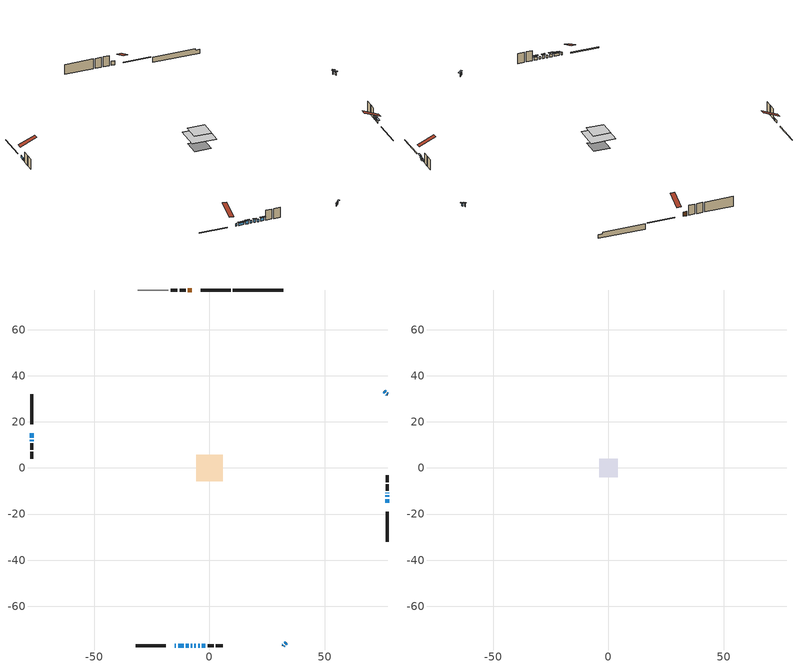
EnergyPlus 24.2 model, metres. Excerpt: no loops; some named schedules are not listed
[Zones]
conditioned space
 floor outside (Floor1 construction): -0.65,-0.65 -0.65,0.65 0.65,0.65 0.65,-0.65 z0.62
 floor outside (Floor2 construction): -0.58,-0.58 -0.58,0.58 0.58,0.58 0.58,-0.58 z0.62
 floor adiabatic (AdiabaticFloorConstruction): -5.69,-5.69 -5.69,5.69 5.69,5.69 5.69,-5.69 z3.06
 floor foundation (Slab1 construction): -3.87,-3.87 -3.87,3.87 3.87,3.87 3.87,-3.87 z-2.05
 wall outside (RimJoist1 construction): 9.18,77.26 -3.85,77.26 / -32,-77.26 -18.97,-77.26 / -77.26,32 -77.26,18.97 / 77.26,-32 77.26,-18.97 z0.62:0.92
 wall outside (AdiabaticWallConstruction 1): -7.8,77.26 -9.34,77.26 z0.62:2.65
 wall outside (AdiabaticWallConstruction): -15.02,-77.26 -14.6,-77.26 / -13.67,-77.26 -11.23,-77.26 / 77.26,-15.02 77.26,-13.49 / 77.26,32 76.93,32.33 / 32,-77.26 32.33,-76.93 / 77.26,-12.57 77.26,-11.85 / -8.16,-77.26 -7.44,-77.26 / -4.97,-77.26 -4.21,-77.26 / -77.26,15.02 -77.26,13.11 / -77.26,12.19 -77.26,11.61 z0.62:1.84; -10.3,-77.26 -9.08,-77.26 / -3.28,-77.26 -1.76,-77.26 z0.62:2.14; 77.26,-10.93 77.26,-10.77 z0.62:1.18; -6.51,-77.26 -5.9,-77.26 / 76.28,32.98 75.95,33.31 / 32.98,-76.28 33.31,-75.95 z0.62:2.15
 wall outside (Wall1 construction): -10.27,77.26 -12.99,77.26 / -0.83,-77.26 1.89,-77.26 / -77.26,10.68 -77.26,7.96 / 77.26,-9.84 77.26,-7.12 z0.62:5.5
 wall outside (Wall2 construction): -13.92,77.26 -16.87,77.26 / 2.82,-77.26 5.77,-77.26 / -77.26,7.03 -77.26,4.08 / 77.26,-6.19 77.26,-3.24 z0.62:5.5
 wall foundation (FoundationWall1 construction): 10.11,77.26,-2.05 10.11,77.26,0.62 29.81,77.26,0.62 29.81,77.26,-0.18 32,77.26,-0.18 32,77.26,-2.05
 wall adiabatic (Wall3 construction): -17.8,77.26 -31.07,77.26 z0.62:5.5
 window (WindowConstruction 12): -15.02,-77.26 -14.6,-77.26 z0.62:1.84
 window (WindowConstruction 7): -13.67,-77.26 -11.23,-77.26 z0.62:1.84
 window (WindowConstruction 8): 77.26,-15.02 77.26,-13.49 z0.62:1.84
 window (WindowConstruction 9): 77.26,32 76.94,32.32 z0.62:1.84
 window (WindowConstruction 10): 32,-77.26 32.32,-76.94 z0.62:1.84
 window (WindowConstruction 11): -10.3,-77.26 -9.08,-77.26 z0.62:2.14
 window (WindowConstruction 14): 77.26,-12.57 77.26,-11.85 z0.62:1.84
 window (WindowConstruction 15): -8.16,-77.26 -7.44,-77.26 z0.62:1.84
 window (WindowConstruction 13): 77.26,-10.92 77.26,-10.77 z0.62:1.18
 window (WindowConstruction): -6.51,-77.26 -5.9,-77.26 z0.62:2.14
 window (WindowConstruction 1): -4.97,-77.26 -4.21,-77.26 z0.62:1.84
 window (WindowConstruction 2): -3.28,-77.26 -1.76,-77.26 z0.62:2.14
 window (WindowConstruction 3): 76.28,32.98 75.96,33.31 z0.62:2.14
 window (WindowConstruction 4): 32.98,-76.28 33.31,-75.96 z0.62:2.14
 window (WindowConstruction 5): -77.26,15.02 -77.26,13.11 z0.62:1.84
 window (WindowConstruction 6): -77.26,12.18 -77.26,11.61 z0.62:1.84
 door (Door): -7.8,77.26 -9.34,77.26 z0.62:2.65
 ceiling adiabatic (AdiabaticFloorConstruction): 5.69,-5.69 5.69,5.69 -5.69,5.69 -5.69,-5.69 z3.06
attic - vented
 floor to conditioned space (Floor3 construction Reversed): -4.03,-4.03 -4.03,4.03 4.03,4.03 4.03,-4.03 z5.5
 roof outside (Roof1 construction): -6.87,77.26,5.5 -6.87,69.52,8.72 -4.78,69.52,8.72 -4.78,77.26,5.5; -15.95,-77.26,5.5 -15.95,-69.52,8.72 -18.04,-69.52,8.72 -18.04,-77.26,5.5; -77.26,15.95,5.5 -69.52,15.95,8.72 -69.52,18.04,8.72 -77.26,18.04,5.5; 77.26,-15.95,5.5 69.52,-15.95,8.72 69.52,-18.04,8.72 77.26,-18.04,5.5
shading: -10.77,-77.26 -14.13,-77.26 -14.13,-77.87 -10.77,-77.87 z2.3; 77.26,-13.03 77.26,-15.48 77.87,-15.48 77.87,-13.03 z2.3; 76.61,32.65 77.58,31.68 78.02,32.11 77.04,33.08 z2.3; 32.65,-76.61 31.68,-77.58 32.11,-78.02 33.08,-77.04 z2.3; -8.62,-77.26 -10.76,-77.26 -10.76,-77.87 -8.62,-77.87 z2.6; 77.26,-10.31 77.26,-11.38 78.48,-11.38 78.48,-10.31 z1.64; -5.44,-77.26 -6.97,-77.26 -6.97,-77.87 -5.44,-77.87 z2.6; -1.3,-77.26 -3.74,-77.26 -3.74,-77.87 -1.3,-77.87 z2.6; 75.63,33.63 76.6,32.66 77.04,33.09 76.06,34.06 z2.6; 33.63,-75.63 32.66,-76.6 33.09,-77.04 34.06,-76.06 z2.6
[Building]
Building 1: Terrain=Suburbs
[Site:Location]
Edmonton Intl AP_AB: Latitude {deg}=53.31; Longitude {deg}=-113.58; Time Zone {hr}=-7; Elevation {m}=723; Keep Site Location Information=Yes
[Site:GroundTemperature:Shallow]
-1.56185, -3.61833, -3.78302, -2.80711, 1.11059, 5.01004, 8.39065, 10.5322, 10.7141, 8.97234, 5.67794, 1.89811
[Site:WaterMainsTemperature]
Calculation Method=Schedule; Temperature Schedule=mains temperature schedule
[Material] Roughness=Rough; Thermal Absorptance=0.9
Name | Thickness {m} | Conductivity {W/m-K} | Density {kg/m3} | Specific Heat {J/kg-K} | Solar Absorptance | Visible Absorptance
asphalt or fiberglass shingles | 0.00635 | 0.162714 | 1121.4 | 1465.45 | 0.4 | 0.4
ceiling loosefill ins | 0.169333 | 0.0480833 | 16.02 | 1046.75 | 0.7 | 0.7
ceiling stud and cavity | 0.1397 | 0.0950146 | 65.682 | 1177.47 | 0.7 | 0.7
concrete 4.0 in. | 0.1016 | 1.803125 | 2242.8 | 837.4 | 0.7 | 0.7
concrete 8.0 in. | 0.2032 | 1.803125 | 2242.8 | 837.4 | 0.7 | 0.7
door material | 0.04445 | 0.053851 | 512.64 | 1214.23 | 0.7 | 0.7
exterior vertical ins | 0.0442575 | 0.029427 | 32.04 | 1214.23 | 0.7 | 0.7
floor covering | 0.0127 | 0.0433444 | 54.468 | 1339.84 | 0.6 | 0.6
floor rigid ins | 0.103632 | 0.029427 | 32.04 | 1214.23 | 0.7 | 0.7
floor rigid ins 1; wall rigid ins 2 | 0.512978 | 0.029427 | 32.04 | 1214.23 | 0.7 | 0.7
floor stud and cavity | 0.1397 | 0.10261 | 92.3553 | 1139.71 | 0.7 | 0.7
floor stud and cavity 1 | 0.1397 | 0.102743 | 92.3553 | 1139.71 | 0.7 | 0.7
floor stud and cavity 2 | 0.1397 | 1.75129 | 37.0049 | 1207.88 | 0.7 | 0.7
furniture material conditioned space 1 | 0.1524 | 0.115458 | 640.8 | 1214.23 | 0.6 | 0.6
gypsum board | 0.0127 | 0.160291 | 801 | 837.4 | 0.6 | 0.6
gypsum board 1 | 0.0127 | 0.160291 | 801 | 837.4 | 0.7 | 0.7
osb sheathing 0.5 in. | 0.0127 | 0.115458 | 512.64 | 1214.23 | 0.7 | 0.7
osb sheathing 0.75 in. | 0.01905 | 0.115458 | 512.64 | 1214.23 | 0.7 | 0.7
osb sheathing 2.0 in. | 0.0508 | 0.115458 | 512.64 | 1214.23 | 0.7 | 0.7
rim joist rigid ins; wall rigid ins | 0.051816 | 0.029427 | 32.04 | 1214.23 | 0.7 | 0.7
rim joist stud and cavity | 0.0508 | 0.0408305 | 125.044 | 1163.47 | 0.6 | 0.6
wall rigid ins 1 | 0.051816 | 0.029427 | 32.04 | 1214.23 | 0.4 | 0.4
wall stud and cavity | 0.1397 | 0.237545 | 139.0536 | 1170.24 | 0.7 | 0.7
wall stud and cavity 1 | 0.1397 | 0.255113 | 139.0536 | 1170.24 | 0.7 | 0.7
wall stud and cavity 2 | 0.1397 | 0.186005 | 139.0536 | 1170.24 | 0.7 | 0.7
wall stud and cavity 3 | 0.0889 | 0.380278 | 52.3479 | 1209.89 | 0.7 | 0.7
wall stud and cavity 4 | 0.0889 | 0.391764 | 83.0341 | 1211.67 | 0.7 | 0.7
wood siding | 0.0254 | 0.102417 | 544.68 | 1172.36 | 0.4 | 0.4
wood siding 1; wood siding 2; wood siding 3 | 0.0254 | 0.102417 | 544.68 | 1172.36 | 0.7 | 0.7
[WindowMaterial:SimpleGlazingSystem]
Name | U-Factor {W/m2-K} | Solar Heat Gain Coefficient
WindowMaterial | 2.115055 | 0.48
WindowMaterial 1 | 1.865223 | 0.64
WindowMaterial 10 | 2.126411 | 0.47
WindowMaterial 2 | 2.17978 | 0.44
WindowMaterial 3 | 1.99809 | 0.56
WindowMaterial 4 | 1.98105 | 0.56
WindowMaterial 5 | 1.88964 | 0.62
WindowMaterial 6 | 1.87771 | 0.63
WindowMaterial 7 | 1.990139 | 0.55
WindowMaterial 8 | 1.97765 | 0.56
WindowMaterial 9 | 2.24792 | 0.3
[Construction]
AdiabaticFloorConstruction: floor stud and cavity 2, floor rigid ins 1, osb sheathing 0.75 in., floor covering
AdiabaticWallConstruction: wood siding 2, wall rigid ins 2, wall stud and cavity 3, gypsum board
AdiabaticWallConstruction 1: wood siding 3, wall rigid ins 2, wall stud and cavity 3, gypsum board
Door: door material
Floor1 construction: floor stud and cavity, floor rigid ins, osb sheathing 0.75 in., floor covering
Floor2 construction: floor stud and cavity 1, floor rigid ins, osb sheathing 0.75 in., floor covering
Floor3 construction Reversed: gypsum board, ceiling stud and cavity, ceiling loosefill ins
FoundationWall1 construction: concrete 8.0 in., gypsum board 1
furniture construction conditioned space 1: furniture material conditioned space 1
PartitionWallConstruction: gypsum board, wall stud and cavity 4, gypsum board
RimJoist1 construction: wood siding 1, rim joist rigid ins, osb sheathing 2.0 in., rim joist stud and cavity
Roof1 construction: asphalt or fiberglass shingles
Slab1 construction: concrete 4.0 in.
Wall1 construction: wood siding, wall rigid ins, osb sheathing 0.5 in., wall stud and cavity, gypsum board
Wall2 construction: wood siding, wall rigid ins, osb sheathing 0.5 in., wall stud and cavity 1, gypsum board
Wall3 construction: wall rigid ins 1, osb sheathing 0.5 in., wall stud and cavity 2, gypsum board
WindowConstruction; WindowConstruction 1; WindowConstruction 11: WindowMaterial
WindowConstruction 10; WindowConstruction 9: WindowMaterial 7
WindowConstruction 12: WindowMaterial 8
WindowConstruction 13: WindowMaterial 9
WindowConstruction 14; WindowConstruction 15: WindowMaterial 10
WindowConstruction 2: WindowMaterial 1
WindowConstruction 3; WindowConstruction 4: WindowMaterial 2
WindowConstruction 5: WindowMaterial 3
WindowConstruction 6: WindowMaterial 4
WindowConstruction 7: WindowMaterial 5
WindowConstruction 8: WindowMaterial 6
[Zone] Multiplier=1; Part of Total Floor Area=Yes
Name | Volume {m3}
attic - vented | 33.461
conditioned space | 538.3
[Space]
Name | Zone | Volume {m3}
attic - vented 1 | attic - vented | 33.461
conditioned space 1 | conditioned space | 538.3
[ZoneInfiltration:EffectiveLeakageArea]
infil attic - vented 1: Zone or Space=attic - vented 1; Schedule=Always On Discrete; Effective Air Leakage Area {cm2}=2254.96; Stack Coefficient=0.00022414; Wind Coefficient=1.01153e-05
[ZoneMixing]
whole house fan mix: Zone or Space=attic - vented; Schedule=Always On Continuous; Design Flow Rate Calculation Method=Flow/Zone; Design Flow Rate {m3/s}=0; Source Zone or Space=conditioned space
[SurfaceProperty:ExposedFoundationPerimeter]
Slab1: Exposed Perimeter Calculation Method=TotalExposedPerimeter; Total Exposed Perimeter {m}=21.891
[InternalMass] Zone or ZoneList=conditioned space; Space or SpaceList=conditioned space 1
Name | Construction | Surface Area {m2}
furniture mass conditioned space 1 | furniture construction conditioned space 1 | 77.0694
partition wall mass | PartitionWallConstruction | 192.674
[Lights]
interior lighting: Zone or ZoneList or Space or SpaceList=conditioned space 1; Schedule=interior lighting schedule; Design Level Calculation Method=LightingLevel; Lighting Level {W}=343.2; Return Air Fraction=0; Fraction Radiant=0.6; Fraction Visible=0.2; Fraction Replaceable=1
[People]
occupants: Zone or ZoneList or Space or SpaceList=conditioned space 1; Number of People Schedule=occupants schedule; Number of People Calculation Method=People; Number of People=3; Fraction Radiant=0.314171; Sensible Heat Fraction=0.56303; Activity Level Schedule=occupants activity schedule; Carbon Dioxide Generation Rate {m3/s-W}=0; Enable ASHRAE 55 Comfort Warnings=No; Mean Radiant Temperature Calculation Type=EnclosureAveraged
[ElectricEquipment] Zone or ZoneList or Space or SpaceList=conditioned space 1; Design Level Calculation Method=EquipmentLevel
Name | Schedule | Design Level {W} | Fraction Latent | Fraction Radiant | Fraction Lost
clothes dryer | clothes dryer schedule | 140.772 | 0.015 | 0.081 | 0.85
clothes washer | clothes washer schedule | 32.1985 | 0.03 | 0.162 | 0.7
cooking range | cooking range schedule | 208.969 | 0.08 | 0.432 | 0.2
dishwasher | dishwasher schedule | 66.8632 | 0.3 | 0.18 | 0.4
fridge | fridge schedule | 72.9452 | 0 | 0.6 | 0
mech vent bath fan 0 | mech vent bath fan 0 schedule | 25.1 | 0 | 0 | 1
mech vent bath fan 1 | mech vent bath fan 1 schedule | 25.1 | 0 | 0 | 1
mech vent bath fan 2 | mech vent bath fan 2 schedule | 25.1 | 0 | 0 | 1
mech vent house fan | mech vent house fan schedule | 0 | 0 | 0 | 1
mech vent house fan cfis | mech vent house fan cfis schedule | 0 | 0 | 0 | 0
mech vent range fan 0 | mech vent range fan 0 schedule | 57 | 0 | 0 | 1
misc plug loads | misc plug loads schedule | 494.7 | 0.045 | 0.513 | 0.1
whole house fan | Always On Discrete | 0 | 0 | 0 | 1
[OtherEquipment] Zone or ZoneList or Space or SpaceList=conditioned space 1; Design Level Calculation Method=EquipmentLevel
Name | Fuel Type | Schedule | Design Level {W} | Fraction Latent | Fraction Radiant | Fraction Lost
clothes dryer 1 | Electricity | clothes dryer schedule | 0 | 0.015 | 0.081 | 0.85
cooking range 1 | Electricity | cooking range schedule | 0 | 0.08 | 0.432 | 0.2
general water use latent | None | general water use schedule | 59.3978 | 1 | 0 | 0
general water use sensible | None | general water use schedule | -58.539 | 0 | 0.6 | 0
mech vent house fan latent load | None | Always On Discrete | 0 | 1 | 0 | 0
mech vent house fan sensible load | None | Always On Discrete | 0 | 0 | 0 | 0
water heater energy adjustment1 | NaturalGas | Always On Discrete | 0.01 | 0 | 0 | 1
[ZoneInfiltration:DesignFlowRate] Zone or ZoneList or Space or SpaceList=conditioned space 1; Schedule=Always On Discrete; Design Flow Rate Calculation Method=Flow/Zone; Design Flow Rate {m3/s}=0
infil flow; natural vent flow; whole house fan flow
[AvailabilityManager:Scheduled]
furnace airloop Availability Manager: Schedule=Always On Discrete
[Foundation:Kiva]
Foundation Kiva 1: Initial Indoor Air Temperature {C}=18; Wall Height Above Grade {m}=0.619994; Wall Depth Below Slab {m}=0.2032; Custom Block Material Name 1=exterior vertical ins; Custom Block Depth 1 {m}=2.66999; Custom Block X Position 1 {m}=0.2159; Custom Block Z Position 1 {m}=0
[Foundation:Kiva:Settings]
Soil Conductivity {W/m-K}=0.849921; Soil Density {kg/m3}=1842.3; Soil Specific Heat {J/kg-K}=418.7; Ground Solar Absorptivity=0.9; Ground Thermal Absorptivity=0.9; Ground Surface Roughness {m}=0.03; Far-Field Width {m}=40; Deep-Ground Boundary Condition=ZeroFlux; Deep-Ground Depth {m}=40; Minimum Cell Dimension {m}=0.2; Maximum Cell Growth Coefficient=3; Simulation Timestep=Timestep
[Exterior:Lights]
exterior lighting: Schedule=exterior lighting schedule; Design Level {W}=75.6
[Generator:PVWatts] Module Type=Standard; Array Type=FixedRoofMounted; System Losses=0.04; Array Geometry Type=TiltAzimuth; Tilt Angle {deg}=18.75; Azimuth Angle {deg}=160; Ground Coverage Ratio=0.4
Name | DC System Capacity {W}
PVSystem0 generator | 5542
PVSystem1 generator | 2960
[ElectricLoadCenter:Inverter:PVWatts]
PVSystem inverter: DC to AC Size Ratio=1.1; Inverter Efficiency=0.9
[ElectricLoadCenter:Distribution]
PVSystem elec load center dist: Generator List=PVSystem elec load center dist Generators; Generator Operation Scheme Type=Baseload; Electrical Buss Type=DirectCurrentWithInverter; Inverter=PVSystem inverter
[ElectricLoadCenter:Generators]
PVSystem elec load center dist Generators: Generator Name 1=PVSystem0 generator; Generator Object Type 1=Generator:PVWatts; Generator Rated Electric Power Output 1 {W}=5542; Generator Name 2=PVSystem1 generator; Generator Object Type 2=Generator:PVWatts; Generator Rated Electric Power Output 2 {W}=2960
[EnergyManagementSystem:GlobalVariable]
furnace_airloop_Fan_RTF
infil_program_Qfan
infil_program_Qinf
natural_vent_program_Qnv
natural_vent_program_Qwhf
[EnergyManagementSystem:Sensor]
Name | Output:Variable or Output:Meter Index Key | Output:Variable or Output:Meter
airflow_gain | infil flow | Infiltration Sensible Heat Gain Energy
airflow_gain_1 | natural vent flow | Infiltration Sensible Heat Gain Energy
airflow_gain_2 | whole house fan flow | Infiltration Sensible Heat Gain Energy
airflow_loss | infil flow | Infiltration Sensible Heat Loss Energy
airflow_loss_1 | natural vent flow | Infiltration Sensible Heat Loss Energy
airflow_loss_2 | whole house fan flow | Infiltration Sensible Heat Loss Energy
clg_load_cond |  | Cooling:EnergyTransfer:Zone:CONDITIONED SPACE
clg_sp_s; clg_sp_s_1 | cooling setpoint | Schedule Value
clothes_dryer_exhaust_0_sch_s | clothes dryer exhaust 0 schedule | Schedule Value
cool_season | cooling season schedule | Schedule Value
htg_load_cond |  | Heating:EnergyTransfer:Zone:CONDITIONED SPACE
htg_sp_s; htg_sp_s_1 | heating setpoint | Schedule Value
ig_ee_conv | clothes dryer | Electric Equipment Convective Heating Energy
ig_ee_conv_2 | cooking range | Electric Equipment Convective Heating Energy
ig_ee_conv_4 | fridge | Electric Equipment Convective Heating Energy
ig_ee_conv_5 | misc plug loads | Electric Equipment Convective Heating Energy
ig_ee_conv_6 | whole house fan | Electric Equipment Convective Heating Energy
ig_ee_rad | clothes dryer | Electric Equipment Radiant Heating Energy
ig_ee_rad_2 | cooking range | Electric Equipment Radiant Heating Energy
ig_ee_rad_4 | fridge | Electric Equipment Radiant Heating Energy
ig_ee_rad_5 | misc plug loads | Electric Equipment Radiant Heating Energy
ig_ee_rad_6 | whole house fan | Electric Equipment Radiant Heating Energy
ig_lgt_conv | interior lighting | Lights Convective Heating Energy
ig_lgt_rad | interior lighting | Lights Radiant Heating Energy
ig_lgt_vis | interior lighting | Lights Visible Radiation Heating Energy
ig_oe_conv | clothes dryer 1 | Other Equipment Convective Heating Energy
ig_oe_conv_1 | cooking range 1 | Other Equipment Convective Heating Energy
ig_oe_conv_2 | general water use latent | Other Equipment Convective Heating Energy
ig_oe_conv_3 | general water use sensible | Other Equipment Convective Heating Energy
ig_oe_conv_4 | water heater energy adjustment1 | Other Equipment Convective Heating Energy
ig_oe_rad | clothes dryer 1 | Other Equipment Radiant Heating Energy
ig_oe_rad_1 | cooking range 1 | Other Equipment Radiant Heating Energy
ig_oe_rad_2 | general water use latent | Other Equipment Radiant Heating Energy
ig_oe_rad_3 | general water use sensible | Other Equipment Radiant Heating Energy
ig_oe_rad_4 | water heater energy adjustment1 | Other Equipment Radiant Heating Energy
ig_ppl_conv | occupants | People Convective Heating Energy
ig_ppl_rad | occupants | People Radiant Heating Energy
im_conv | furniture mass conditioned space 1 | Surface Inside Face Convection Heat Gain Energy
im_conv_1 | partition wall mass | Surface Inside Face Convection Heat Gain Energy
im_ig | furniture mass conditioned space 1 | Surface Inside Face Internal Gains Radiation Heat Gain Energy
im_ig_1 | partition wall mass | Surface Inside Face Internal Gains Radiation Heat Gain Energy
im_lgt | furniture mass conditioned space 1 | Surface Inside Face Lights Radiation Heat Gain Energy
im_lgt_1 | partition wall mass | Surface Inside Face Lights Radiation Heat Gain Energy
im_sol | furniture mass conditioned space 1 | Surface Inside Face Solar Radiation Heat Gain Energy
im_sol_1 | partition wall mass | Surface Inside Face Solar Radiation Heat Gain Energy
im_surf | furniture mass conditioned space 1 | Surface Inside Face Net Surface Thermal Radiation Heat Gain Energy
im_surf_1 | partition wall mass | Surface Inside Face Net Surface Thermal Radiation Heat Gain Energy
mech_vent_bath_fan_0_sch_s | mech vent bath fan 0 schedule | Schedule Value
mech_vent_bath_fan_1_sch_s | mech vent bath fan 1 schedule | Schedule Value
mech_vent_bath_fan_2_sch_s | mech vent bath fan 2 schedule | Schedule Value
mech_vent_range_fan_0_sch_s | mech vent range fan 0 schedule | Schedule Value
mv_conv | mech vent bath fan 0 | Electric Equipment Convective Heating Energy
mv_conv_1 | mech vent bath fan 1 | Electric Equipment Convective Heating Energy
mv_conv_2 | mech vent bath fan 2 | Electric Equipment Convective Heating Energy
mv_conv_3 | mech vent house fan | Electric Equipment Convective Heating Energy
mv_conv_4 | mech vent house fan cfis | Electric Equipment Convective Heating Energy
mv_conv_5 | mech vent range fan 0 | Electric Equipment Convective Heating Energy
mv_conv_6 | mech vent house fan latent load | Other Equipment Convective Heating Energy
mv_conv_7 | mech vent house fan sensible load | Other Equipment Convective Heating Energy
mv_rad | mech vent bath fan 0 | Electric Equipment Radiant Heating Energy
mv_rad_1 | mech vent bath fan 1 | Electric Equipment Radiant Heating Energy
mv_rad_2 | mech vent bath fan 2 | Electric Equipment Radiant Heating Energy
mv_rad_3 | mech vent house fan | Electric Equipment Radiant Heating Energy
mv_rad_4 | mech vent house fan cfis | Electric Equipment Radiant Heating Energy
mv_rad_5 | mech vent range fan 0 | Electric Equipment Radiant Heating Energy
mv_rad_6 | mech vent house fan latent load | Other Equipment Radiant Heating Energy
mv_rad_7 | mech vent house fan sensible load | Other Equipment Radiant Heating Energy
natural_vent_s | natural vent schedule | Schedule Value
out_pb_s |  | Site Outdoor Air Barometric Pressure
out_wt_s |  | Site Outdoor Air Humidity Ratio
site_vw_s |  | Site Wind Speed
ss_back_out | Window1 | Surface Window Shortwave from Zone Back Out Window Heat Transfer Rate
ss_back_out_1 | Window10 | Surface Window Shortwave from Zone Back Out Window Heat Transfer Rate
ss_back_out_10 | Window4 | Surface Window Shortwave from Zone Back Out Window Heat Transfer Rate
ss_back_out_11 | Window5 | Surface Window Shortwave from Zone Back Out Window Heat Transfer Rate
ss_back_out_12 | Window6 | Surface Window Shortwave from Zone Back Out Window Heat Transfer Rate
ss_back_out_13 | Window7 | Surface Window Shortwave from Zone Back Out Window Heat Transfer Rate
ss_back_out_14 | Window8 | Surface Window Shortwave from Zone Back Out Window Heat Transfer Rate
ss_back_out_15 | Window9 | Surface Window Shortwave from Zone Back Out Window Heat Transfer Rate
ss_back_out_2 | Window12 | Surface Window Shortwave from Zone Back Out Window Heat Transfer Rate
ss_back_out_3 | Window13 | Surface Window Shortwave from Zone Back Out Window Heat Transfer Rate
ss_back_out_4 | Window14 | Surface Window Shortwave from Zone Back Out Window Heat Transfer Rate
ss_back_out_5 | Window15 | Surface Window Shortwave from Zone Back Out Window Heat Transfer Rate
ss_back_out_6 | Window17 | Surface Window Shortwave from Zone Back Out Window Heat Transfer Rate
ss_back_out_7 | Window18 | Surface Window Shortwave from Zone Back Out Window Heat Transfer Rate
ss_back_out_8 | Window2 | Surface Window Shortwave from Zone Back Out Window Heat Transfer Rate
ss_back_out_9 | Window3 | Surface Window Shortwave from Zone Back Out Window Heat Transfer Rate
ss_conv | Door1 | Surface Inside Face Convection Heat Gain Energy
ss_conv_1 | Window1 | Surface Inside Face Convection Heat Gain Energy
ss_conv_10 | Window3 | Surface Inside Face Convection Heat Gain Energy
ss_conv_11 | Window4 | Surface Inside Face Convection Heat Gain Energy
ss_conv_12 | Window5 | Surface Inside Face Convection Heat Gain Energy
ss_conv_13 | Window6 | Surface Inside Face Convection Heat Gain Energy
ss_conv_14 | Window7 | Surface Inside Face Convection Heat Gain Energy
ss_conv_15 | Window8 | Surface Inside Face Convection Heat Gain Energy
ss_conv_16 | Window9 | Surface Inside Face Convection Heat Gain Energy
ss_conv_2 | Window10 | Surface Inside Face Convection Heat Gain Energy
ss_conv_3 | Window12 | Surface Inside Face Convection Heat Gain Energy
ss_conv_4 | Window13 | Surface Inside Face Convection Heat Gain Energy
ss_conv_5 | Window14 | Surface Inside Face Convection Heat Gain Energy
ss_conv_6 | Window15 | Surface Inside Face Convection Heat Gain Energy
ss_conv_7 | Window17 | Surface Inside Face Convection Heat Gain Energy
ss_conv_8 | Window18 | Surface Inside Face Convection Heat Gain Energy
ss_conv_9 | Window2 | Surface Inside Face Convection Heat Gain Energy
ss_ig | Door1 | Surface Inside Face Internal Gains Radiation Heat Gain Energy
ss_ig_1 | Window1 | Surface Inside Face Internal Gains Radiation Heat Gain Energy
ss_ig_10 | Window3 | Surface Inside Face Internal Gains Radiation Heat Gain Energy
ss_ig_11 | Window4 | Surface Inside Face Internal Gains Radiation Heat Gain Energy
ss_ig_12 | Window5 | Surface Inside Face Internal Gains Radiation Heat Gain Energy
ss_ig_13 | Window6 | Surface Inside Face Internal Gains Radiation Heat Gain Energy
ss_ig_14 | Window7 | Surface Inside Face Internal Gains Radiation Heat Gain Energy
ss_ig_15 | Window8 | Surface Inside Face Internal Gains Radiation Heat Gain Energy
ss_ig_16 | Window9 | Surface Inside Face Internal Gains Radiation Heat Gain Energy
ss_ig_2 | Window10 | Surface Inside Face Internal Gains Radiation Heat Gain Energy
ss_ig_3 | Window12 | Surface Inside Face Internal Gains Radiation Heat Gain Energy
ss_ig_4 | Window13 | Surface Inside Face Internal Gains Radiation Heat Gain Energy
ss_ig_5 | Window14 | Surface Inside Face Internal Gains Radiation Heat Gain Energy
ss_ig_6 | Window15 | Surface Inside Face Internal Gains Radiation Heat Gain Energy
ss_ig_7 | Window17 | Surface Inside Face Internal Gains Radiation Heat Gain Energy
ss_ig_8 | Window18 | Surface Inside Face Internal Gains Radiation Heat Gain Energy
ss_ig_9 | Window2 | Surface Inside Face Internal Gains Radiation Heat Gain Energy
